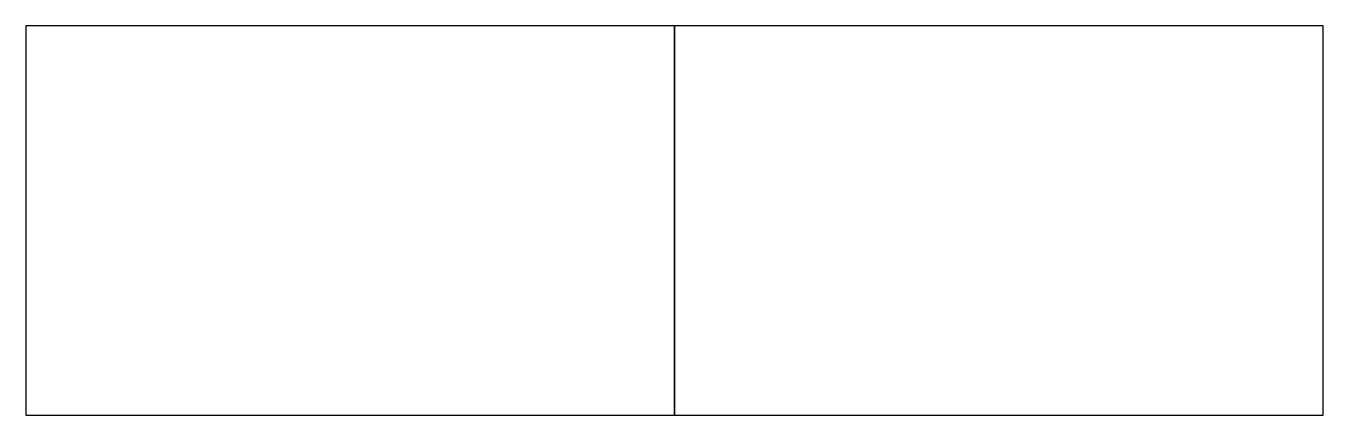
# Model space of a CAD drawing. Header units: millimetres. Extents: x 0 to 100, y 0 to 30.
import ezdxf

# ---------------------------------------------------------------- set-up
doc = ezdxf.new("R2010")
doc.units = ezdxf.units.MM

msp = doc.modelspace()

# ---------------------------------------------------------------- linework, layer by layer
at = {"layer": 'CUT'}
for p, q in [((50, 30), (0, 30)), ((0, 30), (0, 0)), ((50, 0), (50, 30)), ((100, 30), (50, 30)), ((50, 30), (50, 0)), ((100, 0), (100, 30)), ((0, 0), (50, 0)), ((50, 0), (100, 0))]:
    msp.add_line(p, q, dxfattribs=at)

doc.saveas('drawing.dxf')
